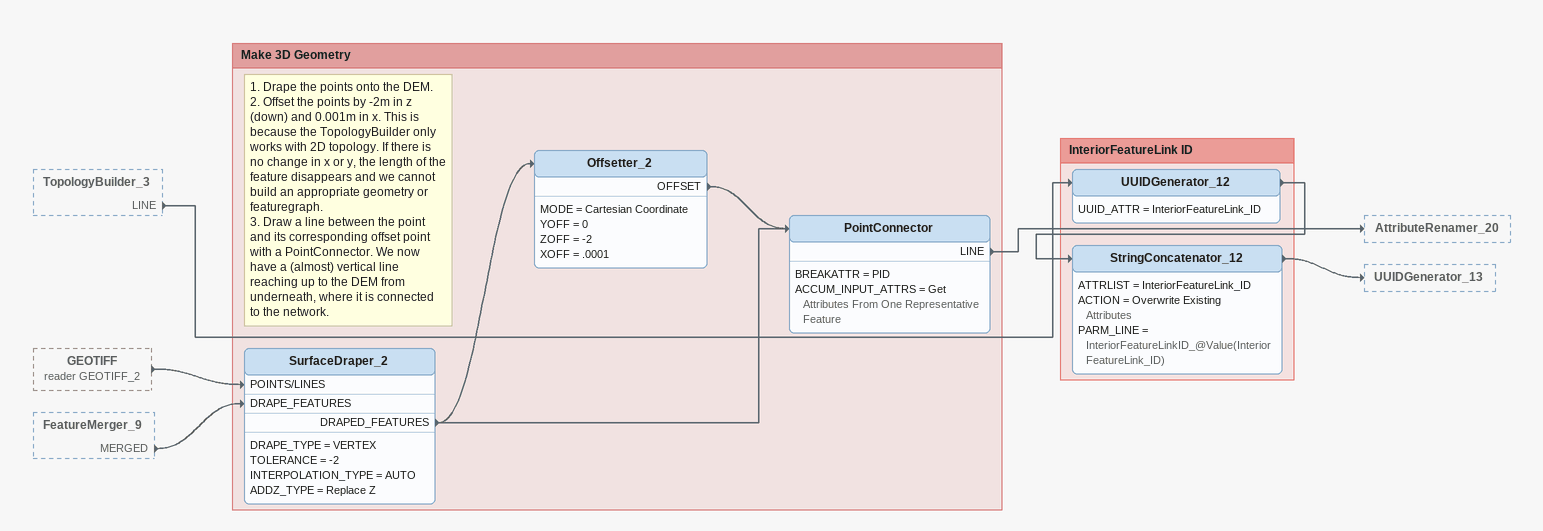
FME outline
TopologyBuilder_3 [outside]
    LINE -> UUIDGenerator_12
GEOTIFF (reader GEOTIFF_2) [outside]
    -> SurfaceDraper_2 [POINTS/LINES]
FeatureMerger_9 [outside]
    MERGED -> SurfaceDraper_2 [DRAPE_FEATURES]

Bookmark: Make 3D Geometry
Note: 1. Drape the points onto the DEM. / 2. Offset the points by -2m in z (down) and 0.001m in x. This is because the TopologyBuilder only works with 2D topology. If there is no change in x or y, the length of the feature disappears and we cannot build an appropriate geometry or featuregraph. / 3. Draw a line between the point and its corresponding offset point with a PointConnector. We now have a (almost) vertical line reaching up to the DEM from underneath, where it is connected to the network.
SurfaceDraper_2
    DRAPE_TYPE = VERTEX
    TOLERANCE = -2
    INTERPOLATION_TYPE = AUTO
    ADDZ_TYPE = Replace Z
    DRAPED_FEATURES -> Offsetter_2
    DRAPED_FEATURES -> PointConnector
Offsetter_2
    MODE = Cartesian Coordinate
    YOFF = 0
    ZOFF = -2
    XOFF = .0001
    OFFSET -> PointConnector
PointConnector
    BREAKATTR = PID
    ACCUM_INPUT_ATTRS = Get Attributes From One Representative Feature
    LINE -> AttributeRenamer_20

Bookmark: InteriorFeatureLink ID
UUIDGenerator_12
    UUID_ATTR = InteriorFeatureLink_ID
    -> StringConcatenator_12
StringConcatenator_12
    ATTRLIST = InteriorFeatureLink_ID
    ACTION = Overwrite Existing Attributes
    PARM_LINE = InteriorFeatureLinkID_@Value(InteriorFeatureLink_ID)
    -> UUIDGenerator_13
